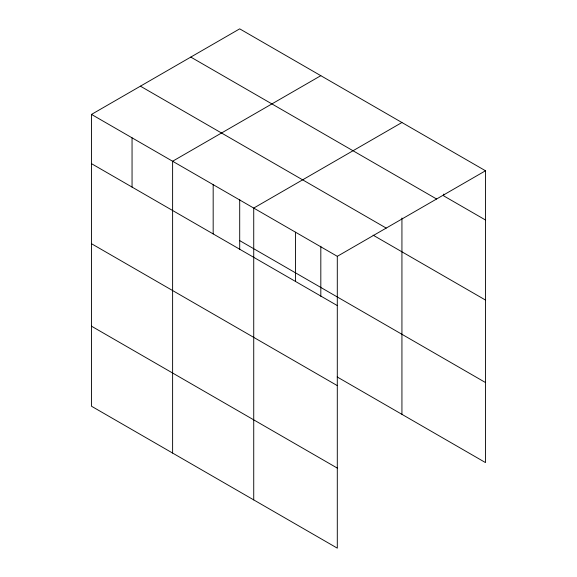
<?xml version="1.0" encoding="UTF-8"?>
<svg xmlns="http://www.w3.org/2000/svg" width="577" height="577" viewBox="0 0 577 577"><rect width="100%" height="100%" fill="white"/><g stroke="black" fill="none" stroke-linecap="round" stroke-linejoin="round"><path stroke-width="0.87" d="M91.498 114.412L337.3 256.325L337.3 548.15L91.498 406.237L91.498 114.412L239.7 28.85L485.502 170.763L485.502 462.588L337.192 376.961M320.819 75.681L172.61 161.243L172.61 453.068M401.931 122.512L253.729 208.073L253.729 499.898M337.3 256.325L485.502 170.763M485.502 220.01L443.713 195.884L443.713 194.096M190.792 57.087L436.594 199M140.406 86.175L386.208 228.088M373.074 235.149L485.502 300.062M239.7 240.623L485.502 382.537M91.498 163.666L337.3 305.579M91.498 243.718L337.3 385.624M91.498 326.193L337.3 468.098M401.931 218.012L401.931 414.336M320.819 246.22L320.819 296.347M295.511 232.199L295.511 281.453M239.7 199.39L239.7 249.516M213.173 184.662L213.173 233.909M132.054 137.831L132.054 187.085"/></g></svg>
